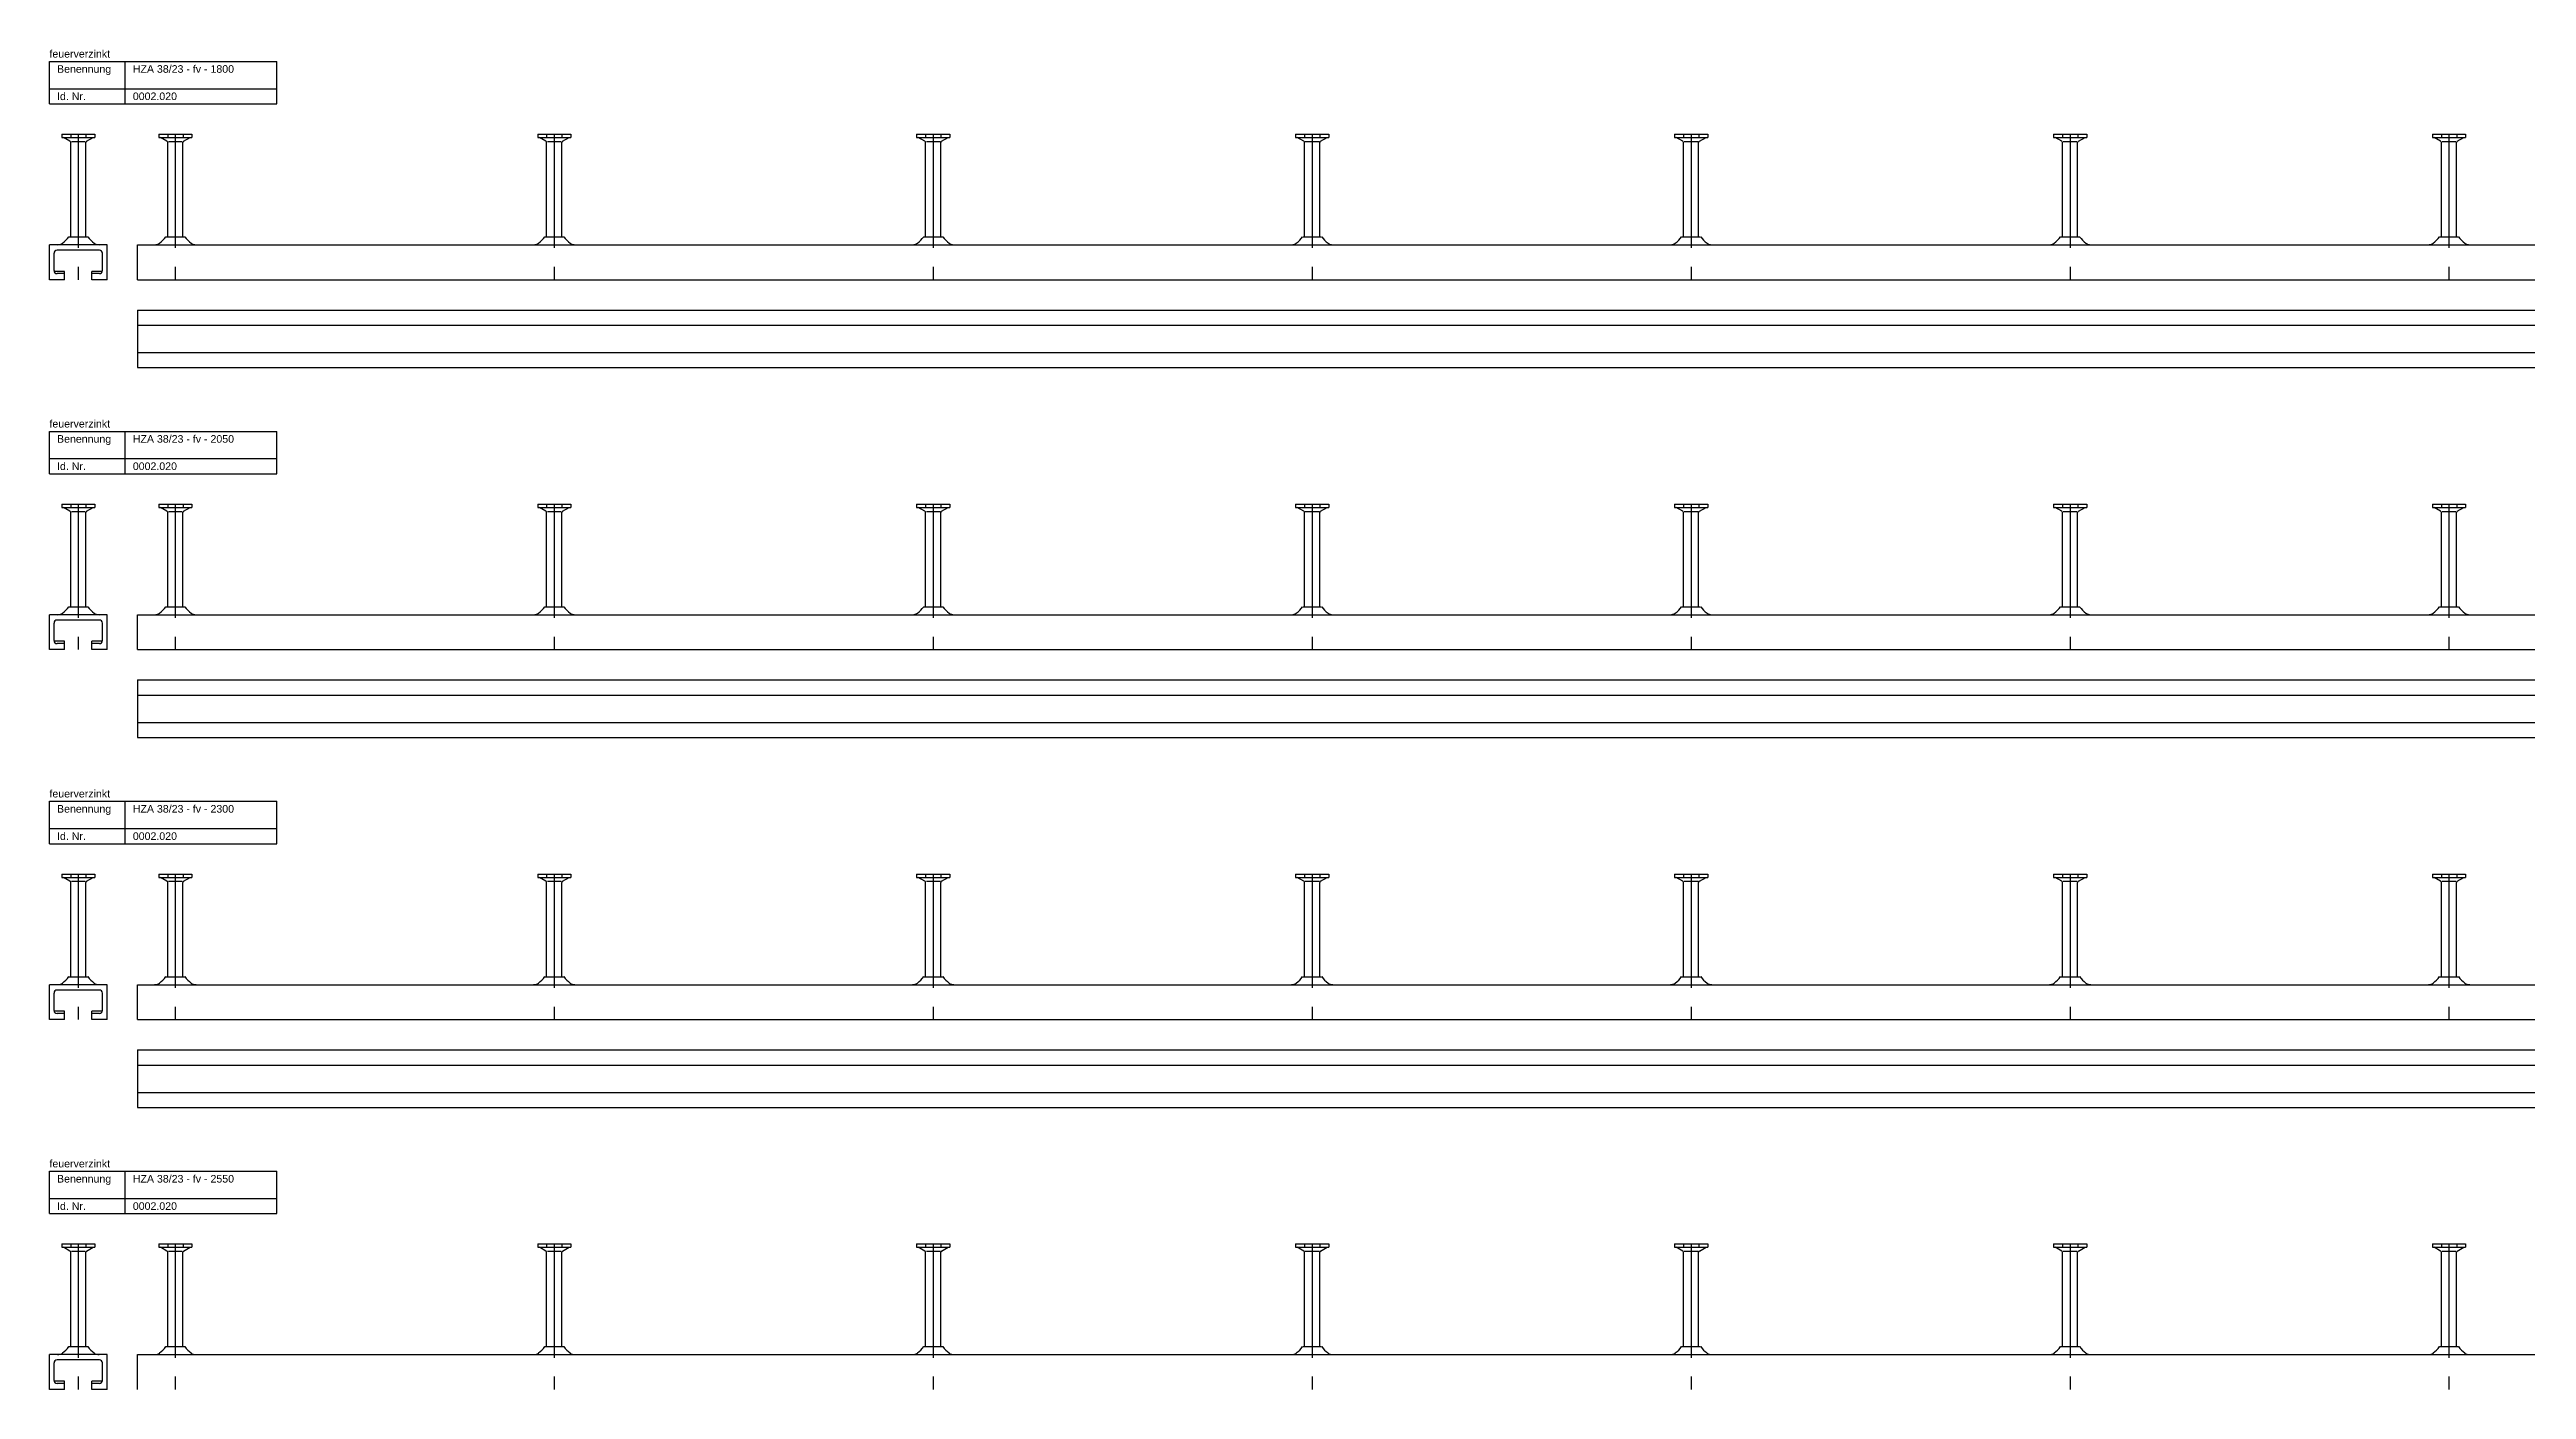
# Model space of a CAD drawing. Header units: millimetres. Extents: x -218 to 5910, y -4299 to 2743.
# Drawn here: x -218 to 1416, y -825 to 59 of the extents above; entities that cross this region are included whole.
import ezdxf

# ---------------------------------------------------------------- set-up
doc = ezdxf.new("R2010")
doc.units = ezdxf.units.MM
doc.header["$LTSCALE"] = 10
doc.linetypes.add('MITTE2', pattern=[1.125, 0.75, -0.125, 0.125, -0.125])
doc.layers.add('HALFEN', color=2, linetype='CONTINUOUS')
doc.styles.add('ARIAL50', font='ARIAL.TTF', dxfattribs={"height": 5})

msp = doc.modelspace()

# ---------------------------------------------------------------- linework, layer by layer
at = {"layer": 'HALFEN'}
for p, q in [((-217.8, 23.2), (-217.8, 51.2)), ((-217.8, 51.2), (-67.8, 51.2)), ((-167.8, 23.2), (-167.8, 51.2)), ((-67.8, 23.2), (-67.8, 51.2)), ((-217.8, 33.2), (-67.8, 33.2)), ((-217.8, 23.2), (-67.8, 23.2)), ((-209.7, 3.2), (-187.8, 3.2)), ((-209.7, 3.2), (-209.7, 1)), ((-209.7, 1), (-187.8, 1)), ((-204.3, -1.5), (-208.6, 1)), ((-203.8, 3.2), (-203.8, 1)), ((-193.7, 3.2), (-193.7, 1)), ((-193.3, -1.5), (-188.9, 1)), ((-187.8, 3.2), (-187.8, 1)), ((-145.7, 3.2), (-123.8, 3.2)), ((-145.7, 3.2), (-145.7, 1)), ((-145.7, 1), (-123.8, 1)), ((-140.3, -1.5), (-144.6, 1)), ((-139.8, 3.2), (-139.8, 1)), ((-129.7, 3.2), (-129.7, 1)), ((-129.3, -1.5), (-124.9, 1)), ((-123.8, 3.2), (-123.8, 1)), ((104.3, 3.2), (126.2, 3.2)), ((104.3, 3.2), (104.3, 1)), ((104.3, 1), (126.2, 1)), ((109.7, -1.5), (105.4, 1)), ((110.2, 3.2), (110.2, 1)), ((120.3, 3.2), (120.3, 1)), ((120.7, -1.5), (125.1, 1)), ((126.2, 3.2), (126.2, 1)), ((354.3, 3.2), (376.2, 3.2)), ((354.3, 3.2), (354.3, 1)), ((354.3, 1), (376.2, 1)), ((359.7, -1.5), (355.4, 1)), ((360.2, 3.2), (360.2, 1)), ((370.3, 3.2), (370.3, 1)), ((370.7, -1.5), (375.1, 1)), ((376.2, 3.2), (376.2, 1)), ((604.3, 3.2), (626.2, 3.2)), ((604.3, 3.2), (604.3, 1)), ((604.3, 1), (626.2, 1)), ((609.7, -1.5), (605.4, 1)), ((610.2, 3.2), (610.2, 1)), ((620.3, 3.2), (620.3, 1)), ((620.7, -1.5), (625.1, 1)), ((626.2, 3.2), (626.2, 1)), ((854.3, 3.2), (854.3, 1)), ((854.3, 3.2), (876.2, 3.2)), ((854.3, 1), (876.2, 1)), ((859.7, -1.5), (855.4, 1)), ((860.2, 3.2), (860.2, 1)), ((870.3, 3.2), (870.3, 1)), ((870.7, -1.5), (875.1, 1)), ((876.2, 3.2), (876.2, 1)), ((1104.3, 3.2), (1126.2, 3.2)), ((1104.3, 3.2), (1104.3, 1)), ((1104.3, 1), (1126.2, 1)), ((1109.7, -1.5), (1105.4, 1)), ((1110.2, 3.2), (1110.2, 1)), ((1120.3, 3.2), (1120.3, 1)), ((1120.7, -1.5), (1125.1, 1)), ((1126.2, 3.2), (1126.2, 1)), ((1354.3, 3.2), (1376.2, 3.2)), ((1354.3, 3.2), (1354.3, 1)), ((1354.3, 1), (1376.2, 1)), ((1359.7, -1.5), (1355.4, 1)), ((1360.2, 3.2), (1360.2, 1)), ((1370.3, 3.2), (1370.3, 1)), ((1370.7, -1.5), (1375.1, 1)), ((1376.2, 3.2), (1376.2, 1)), ((-203.8, -64.5), (-203.8, -2.3)), ((-194.2, -1.8), (-203.3, -1.8)), ((-193.8, -64.5), (-193.8, -2.3)), ((-139.8, -64.5), (-139.8, -2.3)), ((-130.2, -1.8), (-139.3, -1.8)), ((-129.8, -64.5), (-129.8, -2.3)), ((110.2, -64.5), (110.2, -2.3)), ((119.8, -1.8), (110.7, -1.8)), ((120.2, -64.5), (120.2, -2.3)), ((360.2, -64.5), (360.2, -2.3)), ((369.8, -1.8), (360.7, -1.8)), ((370.2, -64.5), (370.2, -2.3)), ((610.2, -64.5), (610.2, -2.3)), ((619.8, -1.8), (610.7, -1.8)), ((620.2, -64.5), (620.2, -2.3)), ((860.2, -64.5), (860.2, -2.3)), ((869.8, -1.8), (860.7, -1.8)), ((870.2, -64.5), (870.2, -2.3)), ((1110.2, -64.5), (1110.2, -2.3)), ((1119.8, -1.8), (1110.7, -1.8)), ((1120.2, -64.5), (1120.2, -2.3)), ((1360.2, -64.5), (1360.2, -2.3)), ((1369.8, -1.8), (1360.7, -1.8)), ((1370.2, -64.5), (1370.2, -2.3)), ((-205, -64.5), (-192.5, -64.5)), ((-141, -64.5), (-128.5, -64.5)), ((109, -64.5), (121.5, -64.5)), ((359, -64.5), (371.5, -64.5)), ((609, -64.5), (621.5, -64.5)), ((859, -64.5), (871.5, -64.5)), ((1109, -64.5), (1121.5, -64.5)), ((1359, -64.5), (1371.5, -64.5)), ((-217.8, -92.8), (-217.8, -69.8)), ((-179.8, -69.8), (-217.8, -69.8)), ((-214.8, -86.8), (-214.8, -75.3)), ((-184.8, -73.3), (-212.8, -73.3)), ((-182.8, -86.8), (-182.8, -75.3)), ((-179.8, -92.8), (-179.8, -69.8)), ((-159.8, -69.8), (1640.2, -69.8)), ((-159.8, -92.8), (-159.8, -69.8)), ((-207.8, -92.8), (-217.8, -92.8)), ((-207.8, -87.3), (-214.7, -87.3)), ((-207.8, -88.8), (-212.8, -88.8)), ((-207.8, -92.8), (-207.8, -87.3)), ((-189.8, -92.8), (-189.8, -87.3)), ((-182.8, -87.3), (-189.8, -87.3)), ((-184.8, -88.8), (-189.8, -88.8)), ((-179.8, -92.8), (-189.8, -92.8)), ((-159.8, -92.8), (1640.2, -92.8)), ((-159.8, -112.8), (1640.2, -112.8)), ((-159.8, -112.8), (-159.8, -150.8)), ((-159.8, -122.8), (1640.2, -122.8)), ((-159.8, -140.8), (1640.2, -140.8)), ((-159.8, -150.8), (1640.2, -150.8)), ((-217.8, -220.8), (-217.8, -192.8)), ((-217.8, -192.8), (-67.8, -192.8)), ((-167.8, -220.8), (-167.8, -192.8)), ((-67.8, -220.8), (-67.8, -192.8)), ((-217.8, -210.8), (-67.8, -210.8)), ((-217.8, -220.8), (-67.8, -220.8)), ((-209.7, -240.8), (-187.8, -240.8)), ((-209.7, -240.8), (-209.7, -243)), ((-209.7, -243), (-187.8, -243)), ((-204.3, -245.5), (-208.6, -243)), ((-203.8, -240.8), (-203.8, -243)), ((-193.7, -240.8), (-193.7, -243)), ((-193.3, -245.5), (-188.9, -243)), ((-187.8, -240.8), (-187.8, -243)), ((-145.7, -240.8), (-123.8, -240.8)), ((-145.7, -240.8), (-145.7, -243)), ((-145.7, -243), (-123.8, -243)), ((-140.3, -245.5), (-144.6, -243)), ((-139.8, -240.8), (-139.8, -243)), ((-129.7, -240.8), (-129.7, -243)), ((-129.3, -245.5), (-124.9, -243)), ((-123.8, -240.8), (-123.8, -243)), ((104.3, -240.8), (126.2, -240.8)), ((104.3, -240.8), (104.3, -243)), ((104.3, -243), (126.2, -243)), ((109.7, -245.5), (105.4, -243)), ((110.2, -240.8), (110.2, -243)), ((120.3, -240.8), (120.3, -243)), ((120.7, -245.5), (125.1, -243)), ((126.2, -240.8), (126.2, -243)), ((354.3, -240.8), (376.2, -240.8)), ((354.3, -240.8), (354.3, -243)), ((354.3, -243), (376.2, -243)), ((359.7, -245.5), (355.4, -243)), ((360.2, -240.8), (360.2, -243)), ((370.3, -240.8), (370.3, -243)), ((370.7, -245.5), (375.1, -243)), ((376.2, -240.8), (376.2, -243)), ((604.3, -240.8), (626.2, -240.8)), ((604.3, -240.8), (604.3, -243)), ((604.3, -243), (626.2, -243)), ((609.7, -245.5), (605.4, -243)), ((610.2, -240.8), (610.2, -243)), ((620.3, -240.8), (620.3, -243)), ((620.7, -245.5), (625.1, -243)), ((626.2, -240.8), (626.2, -243)), ((854.3, -240.8), (854.3, -243)), ((854.3, -240.8), (876.2, -240.8)), ((854.3, -243), (876.2, -243)), ((859.7, -245.5), (855.4, -243)), ((860.2, -240.8), (860.2, -243)), ((870.3, -240.8), (870.3, -243)), ((870.7, -245.5), (875.1, -243)), ((876.2, -240.8), (876.2, -243)), ((1104.3, -240.8), (1126.2, -240.8)), ((1104.3, -240.8), (1104.3, -243)), ((1104.3, -243), (1126.2, -243)), ((1109.7, -245.5), (1105.4, -243)), ((1110.2, -240.8), (1110.2, -243)), ((1120.3, -240.8), (1120.3, -243)), ((1120.7, -245.5), (1125.1, -243)), ((1126.2, -240.8), (1126.2, -243)), ((1354.3, -240.8), (1376.2, -240.8)), ((1354.3, -240.8), (1354.3, -243)), ((1354.3, -243), (1376.2, -243)), ((1359.7, -245.5), (1355.4, -243)), ((1360.2, -240.8), (1360.2, -243)), ((1370.3, -240.8), (1370.3, -243)), ((1370.7, -245.5), (1375.1, -243)), ((1376.2, -240.8), (1376.2, -243)), ((-203.8, -308.5), (-203.8, -246.3)), ((-194.2, -245.8), (-203.3, -245.8)), ((-193.8, -308.5), (-193.8, -246.3)), ((-139.8, -308.5), (-139.8, -246.3)), ((-130.2, -245.8), (-139.3, -245.8)), ((-129.8, -308.5), (-129.8, -246.3)), ((110.2, -308.5), (110.2, -246.3)), ((119.8, -245.8), (110.7, -245.8)), ((120.2, -308.5), (120.2, -246.3)), ((360.2, -308.5), (360.2, -246.3)), ((369.8, -245.8), (360.7, -245.8)), ((370.2, -308.5), (370.2, -246.3)), ((610.2, -308.5), (610.2, -246.3)), ((619.8, -245.8), (610.7, -245.8)), ((620.2, -308.5), (620.2, -246.3)), ((860.2, -308.5), (860.2, -246.3)), ((869.8, -245.8), (860.7, -245.8)), ((870.2, -308.5), (870.2, -246.3)), ((1110.2, -308.5), (1110.2, -246.3)), ((1119.8, -245.8), (1110.7, -245.8)), ((1120.2, -308.5), (1120.2, -246.3)), ((1360.2, -308.5), (1360.2, -246.3)), ((1369.8, -245.8), (1360.7, -245.8)), ((1370.2, -308.5), (1370.2, -246.3)), ((-205, -308.5), (-192.5, -308.5)), ((-141, -308.5), (-128.5, -308.5)), ((109, -308.5), (121.5, -308.5)), ((359, -308.5), (371.5, -308.5)), ((609, -308.5), (621.5, -308.5)), ((859, -308.5), (871.5, -308.5)), ((1109, -308.5), (1121.5, -308.5)), ((1359, -308.5), (1371.5, -308.5)), ((-217.8, -336.8), (-217.8, -313.8)), ((-179.8, -313.8), (-217.8, -313.8)), ((-214.8, -330.8), (-214.8, -319.3)), ((-184.8, -317.3), (-212.8, -317.3)), ((-182.8, -330.8), (-182.8, -319.3)), ((-179.8, -336.8), (-179.8, -313.8)), ((-159.8, -313.8), (1890.2, -313.8)), ((-159.8, -336.8), (-159.8, -313.8)), ((-207.8, -336.8), (-217.8, -336.8)), ((-207.8, -331.3), (-214.7, -331.3)), ((-207.8, -332.8), (-212.8, -332.8)), ((-207.8, -336.8), (-207.8, -331.3)), ((-189.8, -336.8), (-189.8, -331.3)), ((-182.8, -331.3), (-189.8, -331.3)), ((-184.8, -332.8), (-189.8, -332.8)), ((-179.8, -336.8), (-189.8, -336.8)), ((-159.8, -336.8), (1890.2, -336.8)), ((-159.8, -356.8), (1890.2, -356.8)), ((-159.8, -356.8), (-159.8, -394.8)), ((-159.8, -366.8), (1890.2, -366.8)), ((-159.8, -384.8), (1890.2, -384.8)), ((-159.8, -394.8), (1890.2, -394.8)), ((-217.8, -464.8), (-217.8, -436.8)), ((-217.8, -436.8), (-67.8, -436.8)), ((-167.8, -464.8), (-167.8, -436.8)), ((-67.8, -464.8), (-67.8, -436.8)), ((-217.8, -454.8), (-67.8, -454.8)), ((-217.8, -464.8), (-67.8, -464.8)), ((-209.7, -484.8), (-187.8, -484.8)), ((-209.7, -484.8), (-209.7, -487)), ((-209.7, -487), (-187.8, -487)), ((-204.3, -489.5), (-208.6, -487)), ((-203.8, -484.8), (-203.8, -487)), ((-194.2, -489.8), (-203.3, -489.8)), ((-193.7, -484.8), (-193.7, -487)), ((-193.3, -489.5), (-188.9, -487)), ((-187.8, -484.8), (-187.8, -487)), ((-145.7, -484.8), (-123.8, -484.8)), ((-145.7, -484.8), (-145.7, -487)), ((-145.7, -487), (-123.8, -487)), ((-140.3, -489.5), (-144.6, -487)), ((-139.8, -484.8), (-139.8, -487)), ((-130.2, -489.8), (-139.3, -489.8)), ((-129.7, -484.8), (-129.7, -487)), ((-129.3, -489.5), (-124.9, -487)), ((-123.8, -484.8), (-123.8, -487)), ((104.3, -484.8), (126.2, -484.8)), ((104.3, -484.8), (104.3, -487)), ((104.3, -487), (126.2, -487)), ((109.7, -489.5), (105.4, -487)), ((110.2, -484.8), (110.2, -487)), ((119.8, -489.8), (110.7, -489.8)), ((120.3, -484.8), (120.3, -487)), ((120.7, -489.5), (125.1, -487)), ((126.2, -484.8), (126.2, -487)), ((354.3, -484.8), (376.2, -484.8)), ((354.3, -484.8), (354.3, -487)), ((354.3, -487), (376.2, -487)), ((359.7, -489.5), (355.4, -487)), ((360.2, -484.8), (360.2, -487)), ((369.8, -489.8), (360.7, -489.8)), ((370.3, -484.8), (370.3, -487)), ((370.7, -489.5), (375.1, -487)), ((376.2, -484.8), (376.2, -487)), ((604.3, -484.8), (626.2, -484.8)), ((604.3, -484.8), (604.3, -487)), ((604.3, -487), (626.2, -487)), ((609.7, -489.5), (605.4, -487)), ((610.2, -484.8), (610.2, -487)), ((619.8, -489.8), (610.7, -489.8)), ((620.3, -484.8), (620.3, -487)), ((620.7, -489.5), (625.1, -487)), ((626.2, -484.8), (626.2, -487)), ((854.3, -484.8), (854.3, -487)), ((854.3, -484.8), (876.2, -484.8)), ((854.3, -487), (876.2, -487)), ((859.7, -489.5), (855.4, -487)), ((860.2, -484.8), (860.2, -487)), ((869.8, -489.8), (860.7, -489.8)), ((870.3, -484.8), (870.3, -487)), ((870.7, -489.5), (875.1, -487)), ((876.2, -484.8), (876.2, -487)), ((1104.3, -484.8), (1126.2, -484.8)), ((1104.3, -484.8), (1104.3, -487)), ((1104.3, -487), (1126.2, -487)), ((1109.7, -489.5), (1105.4, -487)), ((1110.2, -484.8), (1110.2, -487)), ((1119.8, -489.8), (1110.7, -489.8)), ((1120.3, -484.8), (1120.3, -487)), ((1120.7, -489.5), (1125.1, -487)), ((1126.2, -484.8), (1126.2, -487)), ((1354.3, -484.8), (1376.2, -484.8)), ((1354.3, -484.8), (1354.3, -487)), ((1354.3, -487), (1376.2, -487)), ((1359.7, -489.5), (1355.4, -487)), ((1360.2, -484.8), (1360.2, -487)), ((1369.8, -489.8), (1360.7, -489.8)), ((1370.3, -484.8), (1370.3, -487)), ((1370.7, -489.5), (1375.1, -487)), ((1376.2, -484.8), (1376.2, -487)), ((-203.8, -552.5), (-203.8, -490.3)), ((-193.8, -552.5), (-193.8, -490.3)), ((-139.8, -552.5), (-139.8, -490.3)), ((-129.8, -552.5), (-129.8, -490.3)), ((110.2, -552.5), (110.2, -490.3)), ((120.2, -552.5), (120.2, -490.3)), ((360.2, -552.5), (360.2, -490.3)), ((370.2, -552.5), (370.2, -490.3)), ((610.2, -552.5), (610.2, -490.3)), ((620.2, -552.5), (620.2, -490.3)), ((860.2, -552.5), (860.2, -490.3)), ((870.2, -552.5), (870.2, -490.3)), ((1110.2, -552.5), (1110.2, -490.3)), ((1120.2, -552.5), (1120.2, -490.3)), ((1360.2, -552.5), (1360.2, -490.3)), ((1370.2, -552.5), (1370.2, -490.3)), ((-205, -552.5), (-192.5, -552.5)), ((-141, -552.5), (-128.5, -552.5)), ((109, -552.5), (121.5, -552.5)), ((359, -552.5), (371.5, -552.5)), ((609, -552.5), (621.5, -552.5)), ((859, -552.5), (871.5, -552.5)), ((1109, -552.5), (1121.5, -552.5)), ((1359, -552.5), (1371.5, -552.5)), ((-217.8, -580.8), (-217.8, -557.8)), ((-179.8, -557.8), (-217.8, -557.8)), ((-214.8, -574.8), (-214.8, -563.3)), ((-184.8, -561.3), (-212.8, -561.3)), ((-182.8, -574.8), (-182.8, -563.3)), ((-179.8, -580.8), (-179.8, -557.8)), ((-159.8, -557.8), (2140.2, -557.8)), ((-159.8, -580.8), (-159.8, -557.8)), ((-207.8, -580.8), (-217.8, -580.8)), ((-207.8, -575.3), (-214.7, -575.3)), ((-207.8, -576.8), (-212.8, -576.8)), ((-207.8, -580.8), (-207.8, -575.3)), ((-189.8, -580.8), (-189.8, -575.3)), ((-182.8, -575.3), (-189.8, -575.3)), ((-184.8, -576.8), (-189.8, -576.8)), ((-179.8, -580.8), (-189.8, -580.8)), ((-159.8, -580.8), (2140.2, -580.8)), ((-159.8, -600.8), (2140.2, -600.8)), ((-159.8, -600.8), (-159.8, -638.8)), ((-159.8, -610.8), (2140.2, -610.8)), ((-159.8, -628.8), (2140.2, -628.8)), ((-159.8, -638.8), (2140.2, -638.8)), ((-217.8, -708.8), (-217.8, -680.8)), ((-217.8, -680.8), (-67.8, -680.8)), ((-167.8, -708.8), (-167.8, -680.8)), ((-67.8, -708.8), (-67.8, -680.8)), ((-217.8, -698.8), (-67.8, -698.8)), ((-217.8, -708.8), (-67.8, -708.8)), ((-209.7, -728.8), (-187.8, -728.8)), ((-209.7, -728.8), (-209.7, -731)), ((-209.7, -731), (-187.8, -731)), ((-204.3, -733.5), (-208.6, -731)), ((-203.8, -728.8), (-203.8, -731)), ((-203.8, -796.5), (-203.8, -734.3)), ((-194.2, -733.8), (-203.3, -733.8)), ((-193.8, -796.5), (-193.8, -734.3)), ((-193.7, -728.8), (-193.7, -731)), ((-193.3, -733.5), (-188.9, -731)), ((-187.8, -728.8), (-187.8, -731)), ((-145.7, -728.8), (-123.8, -728.8)), ((-145.7, -728.8), (-145.7, -731)), ((-145.7, -731), (-123.8, -731)), ((-140.3, -733.5), (-144.6, -731)), ((-139.8, -728.8), (-139.8, -731)), ((-139.8, -796.5), (-139.8, -734.3)), ((-130.2, -733.8), (-139.3, -733.8)), ((-129.8, -796.5), (-129.8, -734.3)), ((-129.7, -728.8), (-129.7, -731)), ((-129.3, -733.5), (-124.9, -731)), ((-123.8, -728.8), (-123.8, -731)), ((104.3, -728.8), (126.2, -728.8)), ((104.3, -728.8), (104.3, -731)), ((104.3, -731), (126.2, -731)), ((109.7, -733.5), (105.4, -731)), ((110.2, -728.8), (110.2, -731)), ((110.2, -796.5), (110.2, -734.3)), ((119.8, -733.8), (110.7, -733.8)), ((120.2, -796.5), (120.2, -734.3)), ((120.3, -728.8), (120.3, -731)), ((120.7, -733.5), (125.1, -731)), ((126.2, -728.8), (126.2, -731)), ((354.3, -728.8), (376.2, -728.8)), ((354.3, -728.8), (354.3, -731)), ((354.3, -731), (376.2, -731)), ((359.7, -733.5), (355.4, -731)), ((360.2, -728.8), (360.2, -731)), ((360.2, -796.5), (360.2, -734.3)), ((369.8, -733.8), (360.7, -733.8)), ((370.2, -796.5), (370.2, -734.3)), ((370.3, -728.8), (370.3, -731)), ((370.7, -733.5), (375.1, -731)), ((376.2, -728.8), (376.2, -731)), ((604.3, -728.8), (626.2, -728.8)), ((604.3, -728.8), (604.3, -731)), ((604.3, -731), (626.2, -731)), ((609.7, -733.5), (605.4, -731)), ((610.2, -728.8), (610.2, -731)), ((610.2, -796.5), (610.2, -734.3)), ((619.8, -733.8), (610.7, -733.8)), ((620.2, -796.5), (620.2, -734.3)), ((620.3, -728.8), (620.3, -731)), ((620.7, -733.5), (625.1, -731)), ((626.2, -728.8), (626.2, -731)), ((854.3, -728.8), (854.3, -731)), ((854.3, -728.8), (876.2, -728.8)), ((854.3, -731), (876.2, -731)), ((859.7, -733.5), (855.4, -731)), ((860.2, -728.8), (860.2, -731)), ((860.2, -796.5), (860.2, -734.3)), ((869.8, -733.8), (860.7, -733.8)), ((870.2, -796.5), (870.2, -734.3)), ((870.3, -728.8), (870.3, -731)), ((870.7, -733.5), (875.1, -731)), ((876.2, -728.8), (876.2, -731)), ((1104.3, -728.8), (1126.2, -728.8)), ((1104.3, -728.8), (1104.3, -731)), ((1104.3, -731), (1126.2, -731)), ((1109.7, -733.5), (1105.4, -731)), ((1110.2, -728.8), (1110.2, -731)), ((1110.2, -796.5), (1110.2, -734.3)), ((1119.8, -733.8), (1110.7, -733.8)), ((1120.2, -796.5), (1120.2, -734.3)), ((1120.3, -728.8), (1120.3, -731)), ((1120.7, -733.5), (1125.1, -731)), ((1126.2, -728.8), (1126.2, -731)), ((1354.3, -728.8), (1376.2, -728.8)), ((1354.3, -728.8), (1354.3, -731)), ((1354.3, -731), (1376.2, -731)), ((1359.7, -733.5), (1355.4, -731)), ((1360.2, -728.8), (1360.2, -731)), ((1360.2, -796.5), (1360.2, -734.3)), ((1369.8, -733.8), (1360.7, -733.8)), ((1370.2, -796.5), (1370.2, -734.3)), ((1370.3, -728.8), (1370.3, -731)), ((1370.7, -733.5), (1375.1, -731)), ((1376.2, -728.8), (1376.2, -731)), ((-205, -796.5), (-192.5, -796.5)), ((-141, -796.5), (-128.5, -796.5)), ((109, -796.5), (121.5, -796.5)), ((359, -796.5), (371.5, -796.5)), ((609, -796.5), (621.5, -796.5)), ((859, -796.5), (871.5, -796.5)), ((1109, -796.5), (1121.5, -796.5)), ((1359, -796.5), (1371.5, -796.5)), ((-217.8, -824.8), (-217.8, -801.8)), ((-179.8, -801.8), (-217.8, -801.8)), ((-214.8, -818.8), (-214.8, -807.3)), ((-184.8, -805.3), (-212.8, -805.3)), ((-182.8, -818.8), (-182.8, -807.3)), ((-179.8, -824.8), (-179.8, -801.8)), ((-159.8, -801.8), (2390.2, -801.8)), ((-159.8, -824.8), (-159.8, -801.8)), ((-207.8, -824.8), (-217.8, -824.8)), ((-207.8, -819.3), (-214.7, -819.3)), ((-207.8, -820.8), (-212.8, -820.8)), ((-207.8, -824.8), (-207.8, -819.3)), ((-189.8, -824.8), (-189.8, -819.3)), ((-182.8, -819.3), (-189.8, -819.3)), ((-184.8, -820.8), (-189.8, -820.8)), ((-179.8, -824.8), (-189.8, -824.8))]:
    msp.add_line(p, q, dxfattribs=at)
at = {"layer": 'HALFEN', "color": 1, "linetype": 'MITTE2', "ltscale": 10}
for p, q in [((-198.8, 3.2), (-198.8, -92.8)), ((-134.8, 3.2), (-134.8, -92.8)), ((115.2, 3.2), (115.2, -92.8)), ((365.2, 3.2), (365.2, -92.8)), ((615.2, 3.2), (615.2, -92.8)), ((865.2, 3.2), (865.2, -92.8)), ((1115.2, 3.2), (1115.2, -92.8)), ((1365.2, 3.2), (1365.2, -92.8)), ((-198.8, -240.8), (-198.8, -336.8)), ((-134.8, -240.8), (-134.8, -336.8)), ((115.2, -240.8), (115.2, -336.8)), ((365.2, -240.8), (365.2, -336.8)), ((615.2, -240.8), (615.2, -336.8)), ((865.2, -240.8), (865.2, -336.8)), ((1115.2, -240.8), (1115.2, -336.8)), ((1365.2, -240.8), (1365.2, -336.8)), ((-198.8, -484.8), (-198.8, -580.8)), ((-134.8, -484.8), (-134.8, -580.8)), ((115.2, -484.8), (115.2, -580.8)), ((365.2, -484.8), (365.2, -580.8)), ((615.2, -484.8), (615.2, -580.8)), ((865.2, -484.8), (865.2, -580.8)), ((1115.2, -484.8), (1115.2, -580.8)), ((1365.2, -484.8), (1365.2, -580.8)), ((-198.8, -728.8), (-198.8, -824.8)), ((-134.8, -728.8), (-134.8, -824.8)), ((115.2, -728.8), (115.2, -824.8)), ((365.2, -728.8), (365.2, -824.8)), ((615.2, -728.8), (615.2, -824.8)), ((865.2, -728.8), (865.2, -824.8)), ((1115.2, -728.8), (1115.2, -824.8)), ((1365.2, -728.8), (1365.2, -824.8))]:
    msp.add_line(p, q, dxfattribs=at)
at = {"layer": 'HALFEN'}
for centre, radius, start, end in [((-204.8, -2.3), 1, 0, 60), ((-192.8, -2.3), 1, 120, 180), ((-140.8, -2.3), 1, 0, 60), ((-128.8, -2.3), 1, 120, 180), ((109.2, -2.3), 1, 0, 60), ((121.2, -2.3), 1, 120, 180), ((359.2, -2.3), 1, 0, 60), ((371.2, -2.3), 1, 120, 180), ((609.2, -2.3), 1, 0, 60), ((621.2, -2.3), 1, 120, 180), ((859.2, -2.3), 1, 0, 60), ((871.2, -2.3), 1, 120, 180), ((1109.2, -2.3), 1, 0, 60), ((1121.2, -2.3), 1, 120, 180), ((1359.2, -2.3), 1, 0, 60), ((1371.2, -2.3), 1, 120, 180), ((-219.3, -54.5), 17.4, 305.3444, 325.0185), ((-178.2, -54.5), 17.4, 214.9815, 234.6556), ((-155.3, -54.5), 17.4, 305.3444, 325.0185), ((-114.2, -54.5), 17.4, 214.9815, 234.6556), ((94.7, -54.5), 17.4, 305.3444, 325.0185), ((135.8, -54.5), 17.4, 214.9815, 234.6556), ((344.7, -54.5), 17.4, 305.3444, 325.0185), ((385.8, -54.5), 17.4, 214.9815, 234.6556), ((594.7, -54.5), 17.4, 305.3444, 325.0185), ((635.8, -54.5), 17.4, 214.9815, 234.6556), ((844.7, -54.5), 17.4, 305.3444, 325.0185), ((885.8, -54.5), 17.4, 214.9815, 234.6556), ((1094.7, -54.5), 17.4, 305.3444, 325.0185), ((1135.8, -54.5), 17.4, 214.9815, 234.6556), ((1344.7, -54.5), 17.4, 305.3444, 325.0185), ((1385.8, -54.5), 17.4, 214.9815, 234.6556), ((-212.8, -75.3), 2, 90, 180), ((-212.4, -64.2), 5.54, 270, 305.3444), ((-185.1, -64.2), 5.54, 234.6556, 270), ((-184.8, -75.3), 2, 0, 90), ((-148.4, -64.2), 5.54, 270, 305.3444), ((-121.1, -64.2), 5.54, 234.6556, 270), ((101.6, -64.2), 5.54, 270, 305.3444), ((128.9, -64.2), 5.54, 234.6556, 270), ((351.6, -64.2), 5.54, 270, 305.3444), ((378.9, -64.2), 5.54, 234.6556, 270), ((601.6, -64.2), 5.54, 270, 305.3444), ((628.9, -64.2), 5.54, 234.6556, 270), ((851.6, -64.2), 5.54, 270, 305.3444), ((878.9, -64.2), 5.54, 234.6556, 270), ((1101.6, -64.2), 5.54, 270, 305.3444), ((1128.9, -64.2), 5.54, 234.6556, 270), ((1351.6, -64.2), 5.54, 270, 305.3444), ((1378.9, -64.2), 5.54, 234.6556, 270), ((-212.8, -86.8), 2, 180, 270), ((-184.8, -86.8), 2, 270, 0), ((-204.8, -246.3), 1, 0, 60), ((-192.8, -246.3), 1, 120, 180), ((-140.8, -246.3), 1, 0, 60), ((-128.8, -246.3), 1, 120, 180), ((109.2, -246.3), 1, 0, 60), ((121.2, -246.3), 1, 120, 180), ((359.2, -246.3), 1, 0, 60), ((371.2, -246.3), 1, 120, 180), ((609.2, -246.3), 1, 0, 60), ((621.2, -246.3), 1, 120, 180), ((859.2, -246.3), 1, 0, 60), ((871.2, -246.3), 1, 120, 180), ((1109.2, -246.3), 1, 0, 60), ((1121.2, -246.3), 1, 120, 180), ((1359.2, -246.3), 1, 0, 60), ((1371.2, -246.3), 1, 120, 180), ((-219.3, -298.5), 17.4, 305.3444, 325.0185), ((-178.2, -298.5), 17.4, 214.9815, 234.6556), ((-155.3, -298.5), 17.4, 305.3444, 325.0185), ((-114.2, -298.5), 17.4, 214.9815, 234.6556), ((94.7, -298.5), 17.4, 305.3444, 325.0185), ((135.8, -298.5), 17.4, 214.9815, 234.6556), ((344.7, -298.5), 17.4, 305.3444, 325.0185), ((385.8, -298.5), 17.4, 214.9815, 234.6556), ((594.7, -298.5), 17.4, 305.3444, 325.0185), ((635.8, -298.5), 17.4, 214.9815, 234.6556), ((844.7, -298.5), 17.4, 305.3444, 325.0185), ((885.8, -298.5), 17.4, 214.9815, 234.6556), ((1094.7, -298.5), 17.4, 305.3444, 325.0185), ((1135.8, -298.5), 17.4, 214.9815, 234.6556), ((1344.7, -298.5), 17.4, 305.3444, 325.0185), ((1385.8, -298.5), 17.4, 214.9815, 234.6556), ((-212.8, -319.3), 2, 90, 180), ((-212.4, -308.2), 5.54, 270, 305.3444), ((-185.1, -308.2), 5.54, 234.6556, 270), ((-184.8, -319.3), 2, 0, 90), ((-148.4, -308.2), 5.54, 270, 305.3444), ((-121.1, -308.2), 5.54, 234.6556, 270), ((101.6, -308.2), 5.54, 270, 305.3444), ((128.9, -308.2), 5.54, 234.6556, 270), ((351.6, -308.2), 5.54, 270, 305.3444), ((378.9, -308.2), 5.54, 234.6556, 270), ((601.6, -308.2), 5.54, 270, 305.3444), ((628.9, -308.2), 5.54, 234.6556, 270), ((851.6, -308.2), 5.54, 270, 305.3444), ((878.9, -308.2), 5.54, 234.6556, 270), ((1101.6, -308.2), 5.54, 270, 305.3444), ((1128.9, -308.2), 5.54, 234.6556, 270), ((1351.6, -308.2), 5.54, 270, 305.3444), ((1378.9, -308.2), 5.54, 234.6556, 270), ((-212.8, -330.8), 2, 180, 270), ((-184.8, -330.8), 2, 270, 0), ((-204.8, -490.3), 1, 0, 60), ((-192.8, -490.3), 1, 120, 180), ((-140.8, -490.3), 1, 0, 60), ((-128.8, -490.3), 1, 120, 180), ((109.2, -490.3), 1, 0, 60), ((121.2, -490.3), 1, 120, 180), ((359.2, -490.3), 1, 0, 60), ((371.2, -490.3), 1, 120, 180), ((609.2, -490.3), 1, 0, 60), ((621.2, -490.3), 1, 120, 180), ((859.2, -490.3), 1, 0, 60), ((871.2, -490.3), 1, 120, 180), ((1109.2, -490.3), 1, 0, 60), ((1121.2, -490.3), 1, 120, 180), ((1359.2, -490.3), 1, 0, 60), ((1371.2, -490.3), 1, 120, 180), ((-219.3, -542.5), 17.4, 305.3444, 325.0185), ((-178.2, -542.5), 17.4, 214.9815, 234.6556), ((-155.3, -542.5), 17.4, 305.3444, 325.0185), ((-114.2, -542.5), 17.4, 214.9815, 234.6556), ((94.7, -542.5), 17.4, 305.3444, 325.0185), ((135.8, -542.5), 17.4, 214.9815, 234.6556), ((344.7, -542.5), 17.4, 305.3444, 325.0185), ((385.8, -542.5), 17.4, 214.9815, 234.6556), ((594.7, -542.5), 17.4, 305.3444, 325.0185), ((635.8, -542.5), 17.4, 214.9815, 234.6556), ((844.7, -542.5), 17.4, 305.3444, 325.0185), ((885.8, -542.5), 17.4, 214.9815, 234.6556), ((1094.7, -542.5), 17.4, 305.3444, 325.0185), ((1135.8, -542.5), 17.4, 214.9815, 234.6556), ((1344.7, -542.5), 17.4, 305.3444, 325.0185), ((1385.8, -542.5), 17.4, 214.9815, 234.6556), ((-212.8, -563.3), 2, 90, 180), ((-212.4, -552.2), 5.54, 270, 305.3444), ((-185.1, -552.2), 5.54, 234.6556, 270), ((-184.8, -563.3), 2, 0, 90), ((-148.4, -552.2), 5.54, 270, 305.3444), ((-121.1, -552.2), 5.54, 234.6556, 270), ((101.6, -552.2), 5.54, 270, 305.3444), ((128.9, -552.2), 5.54, 234.6556, 270), ((351.6, -552.2), 5.54, 270, 305.3444), ((378.9, -552.2), 5.54, 234.6556, 270), ((601.6, -552.2), 5.54, 270, 305.3444), ((628.9, -552.2), 5.54, 234.6556, 270), ((851.6, -552.2), 5.54, 270, 305.3444), ((878.9, -552.2), 5.54, 234.6556, 270), ((1101.6, -552.2), 5.54, 270, 305.3444), ((1128.9, -552.2), 5.54, 234.6556, 270), ((1351.6, -552.2), 5.54, 270, 305.3444), ((1378.9, -552.2), 5.54, 234.6556, 270), ((-212.8, -574.8), 2, 180, 270), ((-184.8, -574.8), 2, 270, 0), ((-204.8, -734.3), 1, 0, 60), ((-192.8, -734.3), 1, 120, 180), ((-140.8, -734.3), 1, 0, 60), ((-128.8, -734.3), 1, 120, 180), ((109.2, -734.3), 1, 0, 60), ((121.2, -734.3), 1, 120, 180), ((359.2, -734.3), 1, 0, 60), ((371.2, -734.3), 1, 120, 180), ((609.2, -734.3), 1, 0, 60), ((621.2, -734.3), 1, 120, 180), ((859.2, -734.3), 1, 0, 60), ((871.2, -734.3), 1, 120, 180), ((1109.2, -734.3), 1, 0, 60), ((1121.2, -734.3), 1, 120, 180), ((1359.2, -734.3), 1, 0, 60), ((1371.2, -734.3), 1, 120, 180), ((-219.3, -786.5), 17.4, 305.3444, 325.0185), ((-178.2, -786.5), 17.4, 214.9815, 234.6556), ((-155.3, -786.5), 17.4, 305.3444, 325.0185), ((-114.2, -786.5), 17.4, 214.9815, 234.6556), ((94.7, -786.5), 17.4, 305.3444, 325.0185), ((135.8, -786.5), 17.4, 214.9815, 234.6556), ((344.7, -786.5), 17.4, 305.3444, 325.0185), ((385.8, -786.5), 17.4, 214.9815, 234.6556), ((594.7, -786.5), 17.4, 305.3444, 325.0185), ((635.8, -786.5), 17.4, 214.9815, 234.6556), ((844.7, -786.5), 17.4, 305.3444, 325.0185), ((885.8, -786.5), 17.4, 214.9815, 234.6556), ((1094.7, -786.5), 17.4, 305.3444, 325.0185), ((1135.8, -786.5), 17.4, 214.9815, 234.6556), ((1344.7, -786.5), 17.4, 305.3444, 325.0185), ((1385.8, -786.5), 17.4, 214.9815, 234.6556), ((-212.8, -807.3), 2, 90, 180), ((-212.4, -796.2), 5.54, 270, 305.3444), ((-185.1, -796.2), 5.54, 234.6556, 270), ((-184.8, -807.3), 2, 0, 90), ((-148.4, -796.2), 5.54, 270, 305.3444), ((-121.1, -796.2), 5.54, 234.6556, 270), ((101.6, -796.2), 5.54, 270, 305.3444), ((128.9, -796.2), 5.54, 234.6556, 270), ((351.6, -796.2), 5.54, 270, 305.3444), ((378.9, -796.2), 5.54, 234.6556, 270), ((601.6, -796.2), 5.54, 270, 305.3444), ((628.9, -796.2), 5.54, 234.6556, 270), ((851.6, -796.2), 5.54, 270, 305.3444), ((878.9, -796.2), 5.54, 234.6556, 270), ((1101.6, -796.2), 5.54, 270, 305.3444), ((1128.9, -796.2), 5.54, 234.6556, 270), ((1351.6, -796.2), 5.54, 270, 305.3444), ((1378.9, -796.2), 5.54, 234.6556, 270), ((-212.8, -818.8), 2, 180, 270), ((-184.8, -818.8), 2, 270, 0)]:
    msp.add_arc(centre, radius, start, end, dxfattribs=at)

# ---------------------------------------------------------------- texts
at = {"layer": 'HALFEN', "style": 'ARIAL50'}
for s, p in [('feuerverzinkt', (-217.8, 53.7)), ('Benennung', (-212.8, 43.7)), ('HZA 38/23 - fv - 1800', (-162.8, 43.7)), ('Id. Nr.', (-212.8, 25.7)), ('0002.020', (-162.8, 25.7)), ('feuerverzinkt', (-217.8, -190.3)), ('Benennung', (-212.8, -200.3)), ('HZA 38/23 - fv - 2050', (-162.8, -200.3)), ('Id. Nr.', (-212.8, -218.3)), ('0002.020', (-162.8, -218.3)), ('feuerverzinkt', (-217.8, -434.3)), ('Benennung', (-212.8, -444.3)), ('HZA 38/23 - fv - 2300', (-162.8, -444.3)), ('Id. Nr.', (-212.8, -462.3)), ('0002.020', (-162.8, -462.3)), ('feuerverzinkt', (-217.8, -678.3)), ('Benennung', (-212.8, -688.3)), ('HZA 38/23 - fv - 2550', (-162.8, -688.3)), ('Id. Nr.', (-212.8, -706.3)), ('0002.020', (-162.8, -706.3))]:
    msp.add_text(s, height=5, dxfattribs=at).set_placement(p)

doc.saveas('drawing.dxf')
